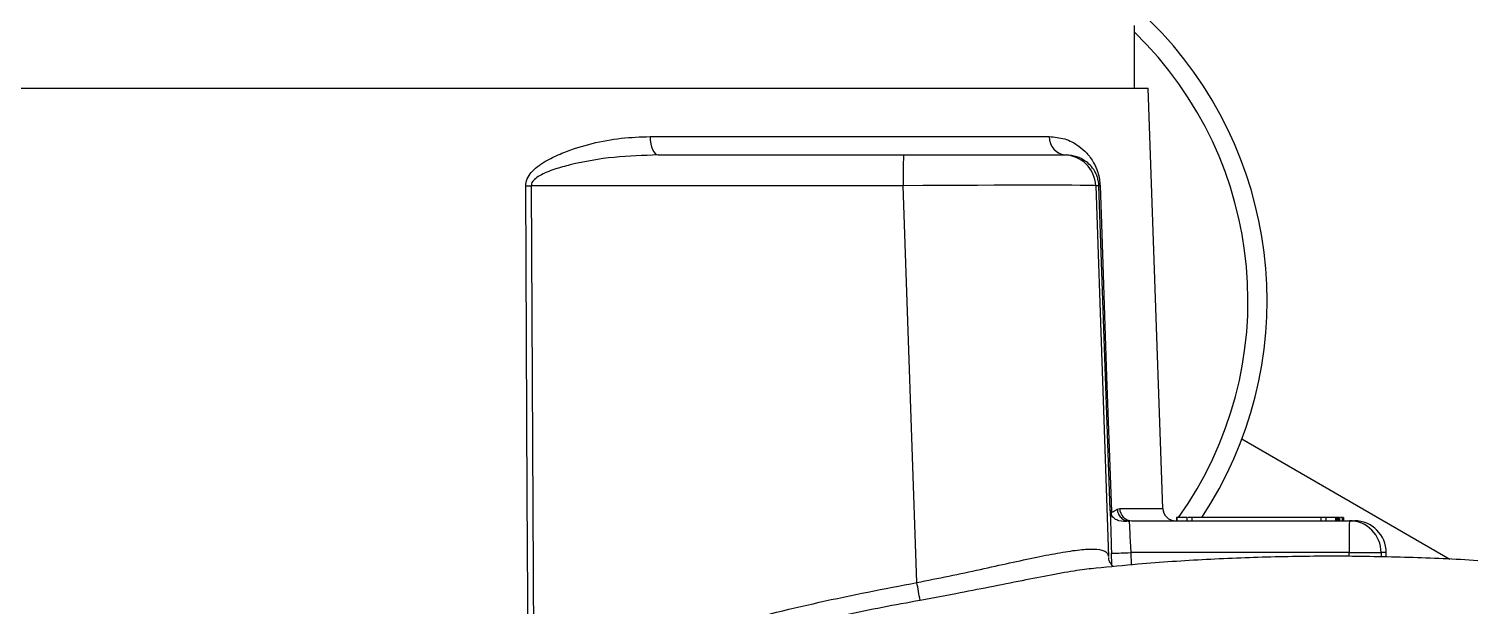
# Model space of a CAD drawing. Header units: millimetres. Extents: x 2055 to 5101, y 917 to 3070.
# Drawn here: x 4147.9 to 4374.5, y 2690.1 to 2780.8 of the extents above; entities that cross this region are included whole.
import ezdxf

# ---------------------------------------------------------------- set-up
doc = ezdxf.new("R2010")
doc.units = ezdxf.units.MM

msp = doc.modelspace()

# ---------------------------------------------------------------- linework, layer by layer
at = {"color": 7, "linetype": 'Continuous', "lineweight": 25}
for p, q in [((4321.687, 2771.483), (4321.687, 2781.353)), ((4073.315, 2771.483), (4323.841, 2771.483)), ((4326.147, 2705.435), (4323.841, 2771.483)), ((4245.545, 2763.878), (4308.281, 2763.878)), ((4246.815, 2760.983), (4285.377, 2760.983)), ((4285.377, 2760.983), (4310.592, 2760.983)), ((4310.592, 2760.983), (4310.931, 2760.983)), ((4285.331, 2756.157), (4226.866, 2756.157)), ((4226.866, 2756.157), (4227.243, 2677.503)), ((4287.488, 2693.806), (4285.331, 2756.157)), ((4315.589, 2756.157), (4317.604, 2697.913)), ((4316.093, 2756.157), (4315.589, 2756.157)), ((4317.871, 2705.149), (4316.093, 2756.157)), ((4371.28, 2697.426), (4338.554, 2716.32)), ((4318.964, 2705.321), (4319.369, 2705.435)), ((4319.369, 2705.435), (4326.147, 2705.435)), ((4321.27, 2703.505), (4320.862, 2703.423)), ((4321.27, 2703.505), (4355.46, 2703.505)), ((4328.269, 2704.005), (4328.269, 2703.505)), ((4328.365, 2704.005), (4328.269, 2704.005)), ((4328.365, 2704.005), (4328.365, 2703.505)), ((4329.901, 2704.005), (4328.365, 2704.005)), ((4329.901, 2704.005), (4329.901, 2703.505)), ((4329.917, 2704.005), (4329.901, 2704.005)), ((4329.917, 2704.005), (4329.917, 2703.505)), ((4330.723, 2704.005), (4330.723, 2703.505)), ((4351.001, 2704.005), (4330.723, 2704.005)), ((4351.001, 2704.005), (4351.001, 2703.505)), ((4351.763, 2704.005), (4351.763, 2703.505)), ((4353.298, 2704.005), (4351.763, 2704.005)), ((4353.298, 2704.005), (4353.298, 2703.505)), ((4353.421, 2704.005), (4353.298, 2704.005)), ((4353.421, 2704.005), (4353.421, 2703.505)), ((4353.499, 2704.005), (4353.421, 2704.005)), ((4353.499, 2704.005), (4353.499, 2703.505)), ((4353.582, 2704.005), (4353.499, 2704.005)), ((4353.582, 2704.005), (4353.582, 2703.505)), ((4353.597, 2704.005), (4353.582, 2704.005)), ((4353.597, 2704.005), (4353.597, 2703.505)), ((4353.703, 2704.005), (4353.597, 2704.005)), ((4353.703, 2704.005), (4353.703, 2703.505)), ((4353.78, 2704.005), (4353.703, 2704.005)), ((4353.78, 2704.005), (4353.78, 2703.505)), ((4353.899, 2704.005), (4353.78, 2704.005)), ((4353.899, 2704.005), (4353.899, 2703.505)), ((4354.353, 2704.005), (4354.353, 2703.505)), ((4354.414, 2704.005), (4354.414, 2703.505)), ((4354.534, 2704.005), (4354.414, 2704.005)), ((4354.534, 2704.005), (4354.534, 2703.505)), ((4355.46, 2703.505), (4356.262, 2703.505)), ((4318.137, 2696.574), (4318.073, 2698.4)), ((4355.413, 2698.505), (4321.099, 2698.505)), ((4321.099, 2698.505), (4321.166, 2696.572)), ((4355.413, 2698.505), (4360.46, 2698.505)), ((4355.413, 2697.909), (4355.413, 2698.505)), ((4361.262, 2698.505), (4360.46, 2698.505)), ((4360.46, 2698.505), (4360.46, 2697.81)), ((4361.262, 2697.794), (4361.262, 2698.505)), ((4293.593, 2692.038), (4287.987, 2690.997))]:
    msp.add_line(p, q, dxfattribs=at)
at = {"color": 7, "linetype": 'Continuous', "lineweight": 25, "flags": 128}
for points in [[(4245.545, 2763.878), (4245.577, 2763.308), (4245.654, 2762.762), (4245.774, 2762.262), (4245.933, 2761.824), (4246.123, 2761.467), (4246.339, 2761.201), (4246.572, 2761.038), (4246.815, 2760.983)], [(4226.386, 2677.503), (4226.357, 2683.5), (4226.24, 2707.485), (4226.001, 2756.157)], [(4316.271, 2756.157), (4316.48, 2750.161), (4317.315, 2726.176), (4318.053, 2704.968)]]:
    msp.add_lwpolyline(points, dxfattribs=at)
at = {"color": 7, "linetype": 'Continuous', "lineweight": 25}
for centre, radius, start, end in [((4280.813, 2738.11), 230, 0, 169.16329), ((4280.813, 2738.11), 210, 353.04862, 87.41373), ((4280.813, 2738.11), 61.716, 326.45296, 119.33475), ((4280.813, 2738.11), 58.716, 324.48916, 45.88125), ((4311.108, 2763.805), 2.828, 178.52133, 266.41162), ((4414.123, 2757.336), 128.798, 178.37751, 180.52437), ((4310.592, 2755.983), 5, 1.99872, 89.99883), ((4226.434, 2839.09), 82.934, 269.70105, 270.29895), ((4316.182, 2758.302), 2.147, 267.62542, 272.37458), ((4321.317, 2705.453), 1.949, 180.53014, 268.59074), ((4328.146, 2705.505), 2, 182, 270), ((4319.624, 2704.735), 1.587, 171.57287, 191.82511), ((4490.519, 2699.755), 135.111, 178.40951, 180.53004), ((4355.46, 2698.505), 5, 359.99877, 89.99877), ((4356.262, 2698.505), 5, 359.99877, 89.99877), ((4236.531, 5098.748), 2401.732, 271.945635, 272.017862), ((3947.917, 2632.04), 345.143, 9.83538, 10.30902)]:
    msp.add_arc(centre, radius, start, end, dxfattribs=at)
for centre, major_axis, ratio, start_param, end_param in [((4285.578, 2755.983), (30.012, 0.173), 0.0058617, 0.0094237, 1.579002), ((4318.147, 2698.4), (-0.279, 8), 0.0092432, 0.5664874, 1.5704735), ((4321.145, 2698.505), (-0.279, 5), 0.0092256, 0.1806299, 1.5702808)]:
    msp.add_ellipse(centre, major_axis=major_axis, ratio=ratio, start_param=start_param, end_param=end_param, dxfattribs=at)
for points, knots in [([(4226.001, 2756.157), (4226.011, 2756.325), (4226.044, 2756.897), (4226.477, 2757.791), (4227.642, 2759.104), (4229.539, 2760.318), (4232.635, 2761.706), (4236.454, 2762.888), (4241.011, 2763.728), (4244.036, 2763.828), (4245.545, 2763.878)], [0, 0, 0, 0, 0.021352, 0.0728126, 0.1233748, 0.2499525, 0.3661826, 0.5770211, 0.7888317, 1, 1, 1, 1]), ([(4308.281, 2763.878), (4309.108, 2763.806), (4310.762, 2763.663), (4312.694, 2762.637), (4314.189, 2761.368), (4315.191, 2760.021), (4315.851, 2758.571), (4316.188, 2757.266), (4316.245, 2756.498), (4316.271, 2756.157)], [0, 0, 0, 0, 0.2471586, 0.4942516, 0.6433281, 0.7917771, 0.8949186, 0.9533643, 1, 1, 1, 1]), ([(4246.815, 2760.983), (4244.505, 2760.915), (4239.888, 2760.78), (4234.439, 2759.839), (4230.533, 2758.772), (4228.627, 2758.042), (4227.496, 2757.284), (4227.091, 2756.84), (4226.898, 2756.493), (4226.877, 2756.263), (4226.866, 2756.157)], [0, 0, 0, 0, 0.3307571, 0.661265, 0.7793778, 0.9018744, 0.946098, 0.9683612, 0.9854268, 1, 1, 1, 1]), ([(4316.093, 2756.157), (4316.085, 2756.287), (4316.072, 2756.507), (4316.001, 2756.987), (4315.805, 2757.725), (4315.371, 2758.606), (4314.734, 2759.417), (4313.805, 2760.19), (4312.572, 2760.826), (4311.507, 2760.928), (4310.931, 2760.983)], [0, 0, 0, 0, 0.0195506, 0.0331429, 0.0802921, 0.1758879, 0.3265534, 0.4794068, 0.7186286, 1, 1, 1, 1]), ([(4318.07, 2704.41), (4317.977, 2704.653), (4317.883, 2704.898), (4317.871, 2705.146), (4317.871, 2705.149)], [0, 0, 0, 0, 0.988646, 1, 1, 1, 1]), ([(4317.871, 2705.149), (4317.871, 2705.148), (4317.877, 2705.086), (4317.966, 2705.027), (4318.053, 2704.968)], [0, 0, 0, 0, 0.0113379, 1, 1, 1, 1]), ([(4318.053, 2704.968), (4318.081, 2704.944), (4318.212, 2704.828), (4318.525, 2705.069), (4318.792, 2705.222), (4318.964, 2705.321)], [0, 0, 0, 0, 0.0857974, 0.4114987, 1, 1, 1, 1]), ([(4318.964, 2705.321), (4319.01, 2705.078), (4319.104, 2704.594), (4319.551, 2703.982), (4320.157, 2703.542), (4320.627, 2703.463), (4320.862, 2703.423)], [0, 0, 0, 0, 0.2500015, 0.500002, 0.7500015, 1, 1, 1, 1]), ([(4320.862, 2703.423), (4320.307, 2703.406), (4319.474, 2703.38), (4318.53, 2703.774), (4318.224, 2704.197), (4318.07, 2704.41)], [0, 0, 0, 0, 0.498626, 0.748287, 1, 1, 1, 1]), ([(4330.723, 2704.005), (4330.635, 2704.005), (4330.459, 2704.005), (4330.213, 2704.005), (4330.125, 2704.005), (4330.092, 2704.005)], [0, 0, 0, 0, 0.3795073, 0.7631607, 1, 1, 1, 1]), ([(4351.779, 2704.005), (4351.778, 2704.005), (4351.777, 2704.005), (4351.652, 2704.005), (4351.316, 2704.005), (4351.106, 2704.005), (4351.001, 2704.005)], [0, 0, 0, 0, 0.2809541, 0.5584494, 0.7790389, 1, 1, 1, 1]), ([(4354.353, 2704.005), (4354.358, 2704.005), (4354.362, 2704.005), (4354.074, 2704.005), (4354.074, 2704.005)], [0, 0, 0, 0, 0.9984051, 1, 1, 1, 1]), ([(4287.488, 2693.806), (4289.163, 2694.139), (4292.56, 2694.816), (4297.478, 2695.873), (4302.156, 2696.901), (4306.381, 2697.812), (4310.119, 2698.542), (4313.149, 2698.991), (4315.465, 2699.111), (4316.787, 2698.889), (4317.459, 2698.465), (4317.555, 2698.098), (4317.604, 2697.913)], [0, 0, 0, 0, 0.1077924, 0.2187137, 0.3264996, 0.4373987, 0.5447847, 0.6555285, 0.7589279, 0.8656708, 0.9323941, 1, 1, 1, 1]), ([(4378.538, 2697.005), (4377.8, 2697.064), (4373.451, 2697.415), (4365.476, 2697.747), (4354.63, 2697.982), (4343.799, 2697.876), (4332.996, 2697.45), (4323.61, 2696.847), (4317.841, 2696.259), (4315.651, 2696.036)], [0, 0, 0, 0, 0.0352985, 0.207858, 0.3801201, 0.5520874, 0.723762, 0.8951454, 1, 1, 1, 1]), ([(4318.389, 2696.302), (4318.388, 2696.303), (4318.286, 2696.366), (4317.923, 2696.737), (4317.647, 2697.348), (4317.637, 2697.649), (4317.634, 2697.74)], [0, 0, 0, 0, 0.0041506, 0.4089068, 0.8208559, 1, 1, 1, 1]), ([(4227.244, 2677.504), (4232.138, 2679.226), (4241.926, 2682.671), (4256.914, 2687.026), (4272.09, 2690.834), (4282.355, 2692.815), (4287.488, 2693.806)], [0, 0, 0, 0, 0.24906391, 0.49812915, 0.74906425, 1, 1, 1, 1]), ([(4315.649, 2696.064), (4314.692, 2695.952), (4312.651, 2695.712), (4308.679, 2695.001), (4304.04, 2694.1), (4298.988, 2693.084), (4295.377, 2692.384), (4293.593, 2692.038)], [0, 0, 0, 0, 0.182109, 0.388188, 0.5898419, 0.7972818, 1, 1, 1, 1]), ([(4287.987, 2690.997), (4286.02, 2690.632), (4280.12, 2689.539), (4270.337, 2687.429), (4257.406, 2684.199), (4243.314, 2680.135), (4233.259, 2676.607), (4228.227, 2674.842)], [0, 0, 0, 0, 0.0968115, 0.2904543, 0.4843107, 0.7418988, 1, 1, 1, 1])]:
    msp.add_open_spline(points, degree=3, knots=knots, dxfattribs=at)

doc.saveas('drawing.dxf')
